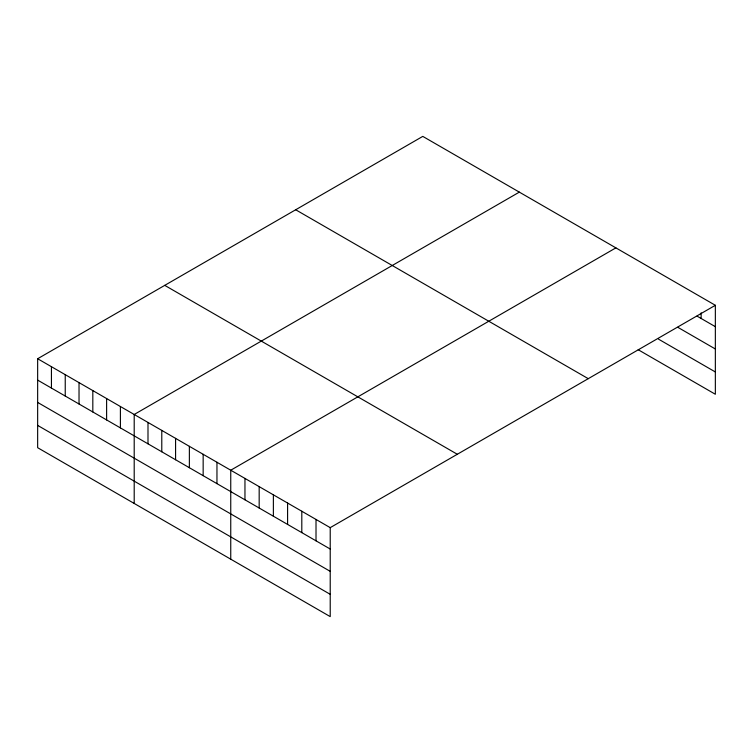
<?xml version="1.0" encoding="UTF-8"?>
<svg xmlns="http://www.w3.org/2000/svg" width="753" height="753" viewBox="0 0 753 753"><rect width="100%" height="100%" fill="white"/><g stroke="black" fill="none" stroke-linecap="round" stroke-linejoin="round"><path stroke-width="1.13" d="M37.65 358.739L330.219 527.646L330.219 616.613L37.65 447.706L37.65 358.739L422.781 136.387L715.35 305.294L715.35 394.261L638.205 349.731M519.325 192.128L134.203 414.479L134.203 503.446M615.879 247.869L230.747 470.22L230.747 559.187M330.219 527.646L715.35 305.294M697.08 316.138L715.35 326.68M677.794 327.301L715.35 348.987M658.508 339.142L715.35 371.963M295.684 209.758L588.262 378.674M164.738 285.359L457.316 454.275M37.65 380.114L330.219 549.031M37.65 402.422L330.219 571.339M37.65 425.398L330.219 594.315M701.137 312.853L701.137 318.481M316.015 519.448L316.015 540.833M301.802 511.24L301.802 532.625M287.59 503.032L287.59 524.417M273.377 494.834L273.377 516.219M259.173 486.626L259.173 508.011M244.96 478.419L244.96 499.804M216.958 462.257L216.958 483.642M203.159 454.294L203.159 475.68M189.37 446.331L189.37 467.717M175.581 438.368L175.581 459.754M161.782 430.405L161.782 451.791M147.993 422.442L147.993 443.828M120.405 406.516L120.405 427.902M106.615 398.553L106.615 419.929M92.817 390.591L92.817 411.966M79.027 382.628L79.027 404.003M65.238 374.665L65.238 396.04M51.439 366.702L51.439 388.077"/></g></svg>
